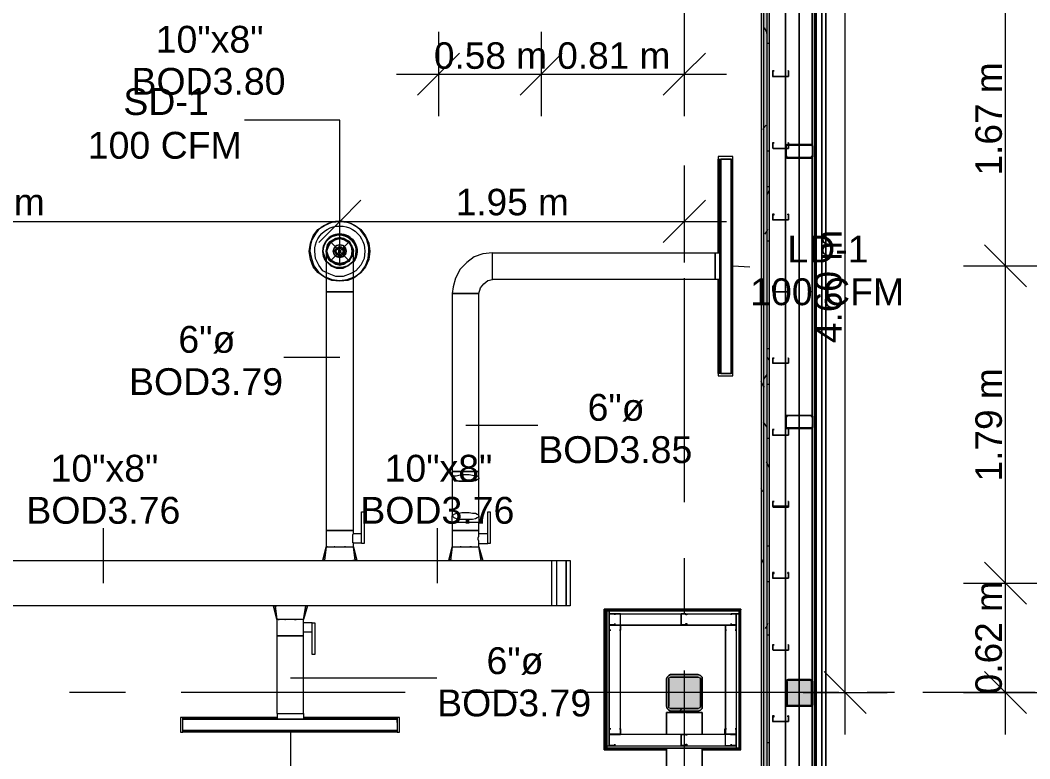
# Model space of a CAD drawing. Header units: metres. Extents: x -2 to 237, y -8 to 52.
# Drawn here: x 52.21 to 57.93, y 9.64 to 13.82 of the extents above; entities that cross this region are included whole.
import ezdxf

# ---------------------------------------------------------------- set-up
doc = ezdxf.new("R2010")
doc.units = ezdxf.units.M
doc.layers.add('HVAC - Ductos', color=5, linetype='Continuous', lineweight=0)
doc.layers.add('PDF2_Text', color=7, linetype='Continuous', lineweight=0)
doc.layers.add('PDF2_Geometry', color=7, linetype='Continuous', lineweight=0, true_color=0xaaaaaa)
doc.layers.add('PDF2_Solid Fills', color=7, linetype='Continuous', lineweight=0, true_color=0xffffff)
doc.styles.add('PDF Helvetica', font='')
doc.styles.get('PDF Helvetica').set_extended_font_data('Helvetica')

msp = doc.modelspace()

# ---------------------------------------------------------------- hatches: boundary and pattern name
at = {"layer": 'PDF2_Solid Fills', "lineweight": 0, "transparency": 33554559}
h = msp.add_hatch(color=256, dxfattribs=at)
h.paths.add_polyline_path([(56.4217, 35.0866), (56.4217, 47.2953), (56.408, 47.2953), (56.408, 35.0866)])
h.paths.add_polyline_path([(56.4217, 21.8644), (56.408, 21.8644), (56.408, 9.5549), (56.4217, 9.5549)])
h.paths.add_polyline_path([(56.4217, 23.3686), (56.408, 23.3686), (56.408, 21.8782), (56.4217, 21.8782)])
h.paths.add_polyline_path([(56.4217, 33.5547), (56.408, 33.5547), (56.408, 23.387), (56.4217, 23.387)])
h.paths.add_polyline_path([(56.4217, 35.0728), (56.408, 35.0728), (56.408, 33.5685), (56.4217, 33.5685)])
h = msp.add_hatch(color=256, dxfattribs=at)
h.paths.add_polyline_path([(56.4217, 35.0866), (56.4401, 35.0866), (56.4401, 47.309), (56.4217, 47.309)])
h.paths.add_polyline_path([(56.4217, 23.387), (56.4401, 23.387), (56.4401, 33.5547), (56.4217, 33.5547)])
h.paths.add_polyline_path([(56.4217, 21.8782), (56.4401, 21.8782), (56.4401, 23.3686), (56.4217, 23.3686)])
h.paths.add_polyline_path([(56.4401, 21.8644), (56.4217, 21.8644), (56.4217, 9.541), (56.4401, 9.541)])
h.paths.add_polyline_path([(56.4217, 33.5685), (56.4401, 33.5685), (56.4401, 35.0728), (56.4217, 35.0728)])
h = msp.add_hatch(color=256, dxfattribs=at)
h.paths.add_polyline_path([(56.4538, 9.5227), (56.4538, 21.8644), (56.4401, 21.8644), (56.4401, 9.5227)])
h.paths.add_polyline_path([(56.4538, 33.5547), (56.4401, 33.5547), (56.4401, 23.387), (56.4538, 23.387)])
h.paths.add_polyline_path([(56.4538, 23.3686), (56.4401, 23.3686), (56.4401, 21.8782), (56.4538, 21.8782)])
h.paths.add_polyline_path([(56.4538, 35.0866), (56.4538, 47.3273), (56.4401, 47.3273), (56.4401, 35.0866)])
h.paths.add_polyline_path([(56.4538, 35.0728), (56.4401, 35.0728), (56.4401, 33.5685), (56.4538, 33.5685)])
h = msp.add_hatch(color=256, dxfattribs=at)
h.paths.add_polyline_path([(56.5547, 13.045), (56.6923, 13.0404), (56.6923, 13.045)])
h.paths.add_polyline_path([(56.5501, 13.0496), (56.5547, 13.045), (56.5547, 13.0496)])
h.paths.add_polyline_path([(56.5501, 13.1092), (56.5456, 13.1092), (56.5456, 13.0496)])
h.paths.add_polyline_path([(56.6969, 13.1138), (56.6969, 13.1183), (56.5501, 13.1183)])
h.paths.add_polyline_path([(56.7015, 13.1092), (56.6969, 13.1092), (56.6969, 13.0496)])
h.paths.add_polyline_path([(56.6969, 13.0496), (56.6923, 13.0496), (56.6969, 13.045)])
h = msp.add_hatch(color=256, dxfattribs=at)
h.paths.add_polyline_path([(56.5501, 11.5774), (56.5547, 11.582), (56.5456, 11.582), (56.5456, 11.5178)])
h.paths.add_polyline_path([(56.6923, 11.582), (56.6969, 11.5774), (56.6923, 11.5178), (56.5547, 11.5132), (56.5547, 11.5178), (56.5501, 11.5178), (56.5501, 11.5086), (56.5508, 11.5086), (56.6969, 11.5132), (56.7015, 11.582)])
for points in [[(55.8714, 9.9355), (55.8759, 9.9355), (55.8759, 9.9217), (55.8805, 9.9217), (55.8851, 9.9172), (55.8943, 9.9126), (56.0502, 9.908), (56.0502, 9.9126), (56.064, 9.9172), (56.0686, 9.9217), (56.0731, 10.1052), (56.064, 10.1143), (55.8851, 10.1143), (55.8805, 10.1097), (55.8759, 10.1052), (55.8714, 10.096)], [(56.5501, 10.0869), (56.5456, 10.0777), (56.5456, 9.9446), (56.5501, 9.9446), (56.5501, 9.9355), (56.5514, 9.9355), (56.6969, 9.94), (56.7015, 10.0823), (56.6969, 10.0869)]]:
    msp.add_hatch(color=256, dxfattribs=at).paths.add_polyline_path(points)

# ---------------------------------------------------------------- linework, layer by layer
at = {"layer": 'HVAC - Ductos', "lineweight": 0}
for points in [[(56.8849, 9.775), (56.8849, 14.6134), (56.8849, 23.8227), (56.8849, 33.0274), (56.8849, 42.232), (56.8849, 47.0751)], [(54.5781, 13.7558), (54.5781, 13.5173), (54.5781, 13.2789)], [(55.1605, 13.7558), (55.1605, 13.5173), (55.1605, 13.2789)], [(55.9722, 13.7558), (55.9722, 13.5173), (55.9722, 13.2789)], [(54.6972, 13.6366), (54.5781, 13.5173), (54.4588, 13.3981)], [(55.2797, 13.6366), (55.1605, 13.5173), (55.0412, 13.3981)], [(56.0915, 13.6366), (55.9722, 13.5173), (55.8531, 13.3981)], [(54.3396, 13.5173), (55.1605, 13.5173), (56.2108, 13.5173)], [(54.0185, 12.6827), (54.0185, 13.2559), (53.4774, 13.2559)], [(56.1649, 12.5038), (56.1649, 13.0358), (56.1695, 13.0358), (56.1878, 13.0358), (56.197, 13.0358)], [(56.1695, 13.0358), (56.1695, 12.5038)], [(56.1832, 13.0358), (56.1878, 13.0358), (56.1924, 13.0358)], [(56.2199, 13.0358), (56.2245, 13.0358), (56.2291, 13.0358), (56.2474, 13.0358), (56.2428, 13.0358), (56.2428, 11.8204), (56.2474, 11.8204), (56.2291, 11.8204), (56.2245, 11.8204), (56.2199, 11.8204)], [(56.2245, 13.0358), (56.2291, 13.0358), (56.2337, 13.0358)], [(56.2474, 11.8204), (56.2474, 13.0358)], [(54.0185, 12.4488), (54.0185, 12.6827), (54.0185, 12.9211)], [(55.9722, 12.9211), (55.9722, 12.6827), (55.9722, 12.4488)], [(54.1378, 12.8019), (54.0185, 12.6827), (53.8993, 12.5634)], [(56.0915, 12.8019), (55.9722, 12.6827), (55.8531, 12.5634)], [(48.3728, 12.6827), (50.0284, 12.6827), (54.0185, 12.6827), (56.2108, 12.6827)], [(53.9405, 12.3616), (53.9314, 12.3662), (53.8947, 12.3937), (53.8672, 12.4258), (53.8534, 12.4671), (53.8442, 12.513), (53.8534, 12.5588), (53.8672, 12.6001), (53.8947, 12.6368), (53.9314, 12.6597), (53.9726, 12.6781), (54.0185, 12.6827), (54.0644, 12.6781), (54.1056, 12.6597), (54.1378, 12.6368), (54.1653, 12.6001), (54.1836, 12.5588), (54.1882, 12.513), (54.1836, 12.4671), (54.1653, 12.4258), (54.1378, 12.3937), (54.1056, 12.3662), (54.0965, 12.3616)], [(53.9405, 12.5084), (53.9451, 12.4946), (53.9451, 12.513), (53.9451, 12.5313), (53.9543, 12.5497), (53.9681, 12.5634), (53.9818, 12.5771), (54.0002, 12.5863), (54.0185, 12.5863), (54.0369, 12.5863), (54.0414, 12.5863), (54.0369, 12.5863), (54.0552, 12.5771), (54.069, 12.5634), (54.0827, 12.5497), (54.0873, 12.5313), (54.0919, 12.513), (54.0873, 12.4946), (54.0827, 12.4763), (54.0919, 12.4946), (54.0919, 12.5084)], [(53.9405, 12.513), (53.9405, 12.5084), (53.9405, 12.49), (53.9405, 12.458), (53.9405, 12.4166), (53.9405, 12.3708), (53.9405, 12.3203), (53.9405, 12.2837), (53.9451, 12.2837), (53.9497, 12.2837), (53.9635, 12.2837), (53.9818, 12.2837), (54.0002, 12.2837), (54.0185, 12.2837), (54.0369, 12.2837), (54.0552, 12.2837), (54.0736, 12.2837), (54.0827, 12.2837), (54.0919, 12.2837), (54.0965, 12.2837), (54.0965, 12.3387), (54.0965, 12.3891), (54.0965, 12.435), (54.0965, 12.4717), (54.0965, 12.4946), (54.0965, 12.513), (54.0919, 12.5084), (54.0965, 12.513), (54.0919, 12.5313), (54.0827, 12.5497), (54.0736, 12.568), (54.0552, 12.5771), (54.0414, 12.5863), (54.0552, 12.5771), (54.0736, 12.568), (54.0827, 12.5497), (54.0919, 12.5313), (54.0965, 12.513)], [(53.9451, 12.5405), (53.9497, 12.5405), (53.9497, 12.5451)], [(53.9497, 12.49), (53.9451, 12.513), (53.9497, 12.5405)], [(53.9497, 12.5451), (53.9681, 12.5634), (53.9864, 12.5817)], [(53.9864, 12.5817), (53.991, 12.5817), (53.991, 12.5863)], [(53.991, 12.5817), (54.0185, 12.5863), (54.0414, 12.5817)], [(54.046, 12.5863), (54.046, 12.5817), (54.0506, 12.5817)], [(54.0506, 12.5817), (54.069, 12.5634), (54.0827, 12.5451)], [(54.0873, 12.5451), (54.0873, 12.5405)], [(54.0873, 12.5405), (54.0919, 12.513), (54.0873, 12.49)], [(53.9864, 12.4488), (53.9681, 12.4625), (53.9497, 12.4809), (53.9497, 12.4854), (53.9451, 12.4854)], [(54.0873, 12.4854), (54.0873, 12.4809)], [(54.0414, 12.4442), (54.0185, 12.4396), (53.991, 12.4442), (53.9864, 12.4442)], [(54.0506, 12.4442), (54.046, 12.4442)], [(54.0827, 12.4809), (54.069, 12.4625), (54.0506, 12.4488)], [(56.2474, 12.4304), (56.3438, 12.4258)], [(54.0919, 12.3937), (54.0781, 12.3846), (54.0369, 12.3708), (53.9956, 12.3708), (53.9589, 12.3846), (53.9405, 12.3937)], [(53.9405, 12.3662), (53.9726, 12.3525), (54.0185, 12.3479), (54.0598, 12.3525), (54.0965, 12.3662)], [(54.0965, 12.3616), (54.0644, 12.3479), (54.0185, 12.3433), (53.9726, 12.3479), (53.9405, 12.3616)], [(56.197, 11.8204), (56.1878, 11.8204), (56.1695, 11.8204), (56.1649, 11.8204), (56.1649, 12.3525)], [(56.1695, 12.3525), (56.1695, 11.8204)], [(54.0185, 11.9121), (53.702, 11.9121)], [(56.1924, 11.8204), (56.1878, 11.8204), (56.1832, 11.8204)], [(56.2337, 11.8204), (56.2291, 11.8204), (56.2245, 11.8204)], [(54.734, 11.527), (55.1421, 11.527)], [(54.8073, 11.2288), (54.8073, 11.2334), (54.7981, 11.238), (54.789, 11.238), (54.7707, 11.2426), (54.7524, 11.2472), (54.734, 11.2472), (54.711, 11.2472), (54.6927, 11.2426), (54.679, 11.238), (54.6652, 11.238), (54.6606, 11.2334), (54.656, 11.2288)], [(54.8073, 11.0133), (54.8073, 11.0179), (54.7981, 11.0224), (54.789, 11.027), (54.7707, 11.027), (54.7524, 11.0316), (54.734, 11.0316), (54.711, 11.0316), (54.6927, 11.027), (54.679, 11.027), (54.6652, 11.0224), (54.6606, 11.0179), (54.656, 11.0133)], [(54.656, 10.9766), (54.656, 11.0133), (54.6606, 11.0087), (54.6652, 11.0041), (54.679, 10.9995), (54.6927, 10.9949), (54.711, 10.9949), (54.734, 10.9949), (54.7524, 10.9949), (54.7707, 10.9949), (54.789, 10.9995), (54.7981, 11.0041), (54.8073, 11.0087), (54.8073, 11.0133)], [(54.8073, 11.0133), (54.8073, 10.9766)], [(52.6793, 10.6326), (52.6793, 10.9445)], [(54.5735, 10.6326), (54.5735, 10.9445)], [(54.8073, 10.9766), (54.7981, 10.9766), (54.789, 10.9766), (54.7707, 10.9766), (54.7524, 10.9766), (54.734, 10.9766), (54.711, 10.9766), (54.6927, 10.9766), (54.679, 10.9766), (54.6652, 10.9766), (54.6606, 10.9766), (54.656, 10.9766)], [(54.1424, 10.9124), (54.0965, 10.9124), (54.0965, 10.9307), (54.0919, 10.9307), (54.0827, 10.9307), (54.0736, 10.9307), (54.0552, 10.9307), (54.0369, 10.9307), (54.0185, 10.9307), (54.0002, 10.9307), (53.9818, 10.9307), (53.9635, 10.9307), (53.9497, 10.9307), (53.9451, 10.9307), (53.9405, 10.9307), (53.9405, 10.839), (53.9451, 10.839)], [(53.9497, 10.839), (53.9451, 10.839), (53.9497, 10.839), (53.9635, 10.839), (53.9818, 10.839), (54.0002, 10.839), (54.0185, 10.839), (54.0369, 10.839), (54.0552, 10.839), (54.0736, 10.839), (54.0827, 10.839), (54.0873, 10.839), (54.0919, 10.839), (54.0965, 10.839), (54.0965, 10.8619), (54.1424, 10.8619), (54.1424, 10.8665), (54.1424, 10.8711), (54.1424, 10.8802), (54.1424, 10.8848), (54.1424, 10.8894), (54.1424, 10.8986), (54.1424, 10.9032), (54.1424, 10.9078)], [(54.0965, 10.8619), (54.0919, 10.8619), (54.0919, 10.8665), (54.0919, 10.8711), (54.0919, 10.8802), (54.0919, 10.8894), (54.0919, 10.8986), (54.0919, 10.9032), (54.0919, 10.9078), (54.0965, 10.9124)], [(54.8073, 10.8573), (54.8073, 10.8619), (54.8073, 10.8665), (54.8073, 10.8711), (54.8027, 10.8802), (54.8027, 10.8894), (54.8073, 10.8986), (54.8073, 10.9078), (54.8073, 10.9124)], [(53.9222, 10.761), (53.9405, 10.839), (53.9222, 10.761)], [(53.9405, 10.839), (53.9314, 10.761)], [(54.101, 10.761), (54.0919, 10.761), (54.101, 10.761), (54.1056, 10.761), (54.1102, 10.761), (54.1148, 10.761), (54.0965, 10.839), (54.1148, 10.761), (54.1102, 10.761)], [(54.1056, 10.761), (54.0965, 10.839)], [(54.656, 10.839), (54.6468, 10.761), (54.656, 10.761), (54.6514, 10.761)], [(54.8303, 10.761), (54.8073, 10.839), (54.8303, 10.761)], [(54.8211, 10.761), (54.8073, 10.839)], [(53.9268, 10.761), (53.9222, 10.761), (53.9268, 10.761), (53.9314, 10.761), (53.9451, 10.761), (53.9635, 10.761), (53.9681, 10.761), (53.9726, 10.761), (53.9864, 10.761), (53.9956, 10.761), (54.0002, 10.761)], [(54.0048, 10.761), (54.0277, 10.761), (54.0323, 10.761), (54.0369, 10.761), (54.0506, 10.761), (54.0598, 10.761), (54.0644, 10.761), (54.0736, 10.761), (54.0873, 10.761)], [(54.6606, 10.761), (54.679, 10.761), (54.6835, 10.761), (54.6881, 10.761), (54.6972, 10.761), (54.711, 10.761), (54.7156, 10.761), (54.7202, 10.761), (54.7432, 10.761), (54.7478, 10.761), (54.7524, 10.761), (54.7661, 10.761), (54.7752, 10.761), (54.7798, 10.761), (54.789, 10.761), (54.8027, 10.761)], [(54.8073, 10.761), (54.8165, 10.761), (54.8211, 10.761), (54.8257, 10.761), (54.8303, 10.761), (54.8257, 10.761)], [(53.6425, 10.5042), (53.6608, 10.4262), (53.6425, 10.5042)], [(53.7204, 10.5042), (53.7158, 10.5042), (53.702, 10.5042), (53.6929, 10.5042), (53.6883, 10.5042), (53.6837, 10.5042), (53.6654, 10.5042), (53.6516, 10.5042), (53.6608, 10.4262)], [(53.6562, 10.5042), (53.6608, 10.5042)], [(53.8305, 10.5042), (53.835, 10.5042), (53.8122, 10.4262), (53.8076, 10.4262), (53.803, 10.4262), (53.7938, 10.4262), (53.7754, 10.4262), (53.7571, 10.4262), (53.7388, 10.4262), (53.7158, 10.4262), (53.6974, 10.4262), (53.6837, 10.4262), (53.6699, 10.4262), (53.6654, 10.4262), (53.6608, 10.4262), (53.6608, 10.3345), (53.6608, 9.8942), (53.6654, 9.8942), (53.6699, 9.8942), (53.6837, 9.8942), (53.6974, 9.8942), (53.7158, 9.8942), (53.7388, 9.8942), (53.7571, 9.8942), (53.7754, 9.8942), (53.7938, 9.8942), (53.803, 9.8942), (53.8122, 9.8942), (53.8122, 9.8621), (53.803, 9.8621), (53.7892, 9.8621), (53.7754, 9.8621), (53.7571, 9.8621), (53.7388, 9.8621), (53.7204, 9.8621), (53.702, 9.8621), (53.6837, 9.8621), (53.6745, 9.8621), (53.6654, 9.8621), (53.6654, 9.8942), (53.6745, 9.8942), (53.6837, 9.8942), (53.702, 9.8942), (53.7204, 9.8942), (53.7388, 9.8942), (53.7571, 9.8942), (53.7754, 9.8942), (53.7892, 9.8942), (53.803, 9.8942), (53.8122, 9.8942), (53.8122, 10.3345), (53.803, 10.3345), (53.7938, 10.3345), (53.7754, 10.3345), (53.7571, 10.3345), (53.7388, 10.3345), (53.7158, 10.3345), (53.6974, 10.3345), (53.6837, 10.3345), (53.6699, 10.3345), (53.6654, 10.3345), (53.6608, 10.3345), (53.6654, 10.3345), (53.6699, 10.3345), (53.6837, 10.3345), (53.6974, 10.3345), (53.7158, 10.3345), (53.7388, 10.3345), (53.7571, 10.3345), (53.7754, 10.3345), (53.7938, 10.3345), (53.803, 10.3345), (53.8122, 10.3345), (53.8122, 10.3574), (53.8626, 10.3574), (53.8626, 10.362), (53.8626, 10.3666), (53.8626, 10.3757), (53.8626, 10.3803), (53.8626, 10.3895), (53.8626, 10.3941), (53.8626, 10.3987), (53.8626, 10.4033), (53.8626, 10.4079), (53.8122, 10.4079), (53.8122, 10.4262), (53.8259, 10.5042)], [(53.8076, 10.5042), (53.7938, 10.5042), (53.7846, 10.5042), (53.78, 10.5042), (53.7708, 10.5042), (53.7571, 10.5042), (53.7525, 10.5042), (53.7479, 10.5042), (53.725, 10.5042)], [(53.8122, 10.4262), (53.835, 10.5042), (53.8305, 10.5042), (53.8259, 10.5042), (53.8213, 10.5042), (53.8122, 10.5042)], [(53.8122, 10.3574), (53.8122, 10.362), (53.8122, 10.3666), (53.8122, 10.3757), (53.8122, 10.3849), (53.8122, 10.3941), (53.8122, 10.3987), (53.8122, 10.4033), (53.8122, 10.4079)], [(53.7388, 10.096), (54.5689, 10.096)], [(56.7657, 10.1327), (56.8849, 10.0134), (57.0041, 9.8942)], [(56.6464, 10.0134), (56.8849, 10.0134), (57.1234, 10.0134)], [(53.1288, 9.8438), (53.1288, 9.8483), (53.1288, 9.8529), (53.1288, 9.8713), (53.1288, 9.8667), (53.6654, 9.8667)], [(53.6654, 9.8713), (53.1288, 9.8713)], [(53.1288, 9.8483), (53.1288, 9.8529), (53.1288, 9.8575)], [(54.3441, 9.8438), (54.3441, 9.8483), (54.3441, 9.8529), (54.3441, 9.8713), (54.3441, 9.8667), (53.8122, 9.8667)], [(54.3441, 9.8713), (53.8122, 9.8713)], [(54.3441, 9.8575), (54.3441, 9.8529), (54.3441, 9.8483)], [(54.3441, 9.8208), (54.3441, 9.8117), (54.3441, 9.7933), (54.3441, 9.7887), (53.1288, 9.7887), (53.1288, 9.7933), (53.1288, 9.8117), (53.1288, 9.8208)], [(53.1288, 9.8071), (53.1288, 9.8117), (53.1288, 9.8162)], [(53.1288, 9.7933), (54.3441, 9.7933)], [(54.3441, 9.8162), (54.3441, 9.8117), (54.3441, 9.8071)], [(53.7388, 9.7887), (53.7388, 9.5089)]]:
    msp.add_lwpolyline(points, dxfattribs=at)
at = {"layer": 'HVAC - Ductos', "color": 252, "lineweight": 0, "true_color": 0x939598}
for points in [[(57.793, 9.775), (57.793, 10.6326), (57.793, 12.4304), (57.793, 14.0952), (57.793, 16.0995), (57.793, 18.2412), (57.793, 20.6169), (57.793, 22.5981), (57.793, 25.1986), (57.793, 27.3954), (57.793, 29.5922), (57.793, 31.5964), (57.793, 33.0274), (57.793, 34.3482), (57.793, 38.5447), (57.793, 39.4848), (57.793, 40.7461), (57.793, 42.232), (57.793, 44.4334), (57.793, 47.0751)], [(57.6737, 12.5497), (57.793, 12.4304), (57.9122, 12.3112)], [(57.5545, 12.4304), (57.793, 12.4304), (58.0315, 12.4304)], [(57.6737, 10.7519), (57.793, 10.6326), (57.9122, 10.5134)], [(57.5545, 10.6326), (57.793, 10.6326), (58.0315, 10.6326)], [(57.6737, 10.1327), (57.793, 10.0134), (57.9122, 9.8942)], [(57.5545, 10.0134), (57.793, 10.0134), (58.0315, 10.0134)]]:
    msp.add_lwpolyline(points, dxfattribs=at)
at = {"layer": 'HVAC - Ductos', "lineweight": 0}
for points in [[(56.2474, 13.0496), (56.1649, 13.0496), (56.1649, 13.0358), (56.2474, 13.0358)], [(56.2383, 13.0358), (56.1786, 13.0358), (56.1786, 11.8204), (56.174, 11.8204), (56.174, 13.0358), (56.1786, 13.0358), (56.1786, 11.8204), (56.2383, 11.8204)], [(54.0369, 12.5863), (54.0185, 12.5909), (54.0002, 12.5863), (53.9818, 12.5771), (53.9635, 12.568), (53.9497, 12.5497), (53.9451, 12.5313), (53.9405, 12.513), (53.9405, 12.5084), (53.9405, 12.513), (53.9451, 12.5313), (53.9497, 12.5497), (53.9635, 12.568), (53.9818, 12.5771), (54.0002, 12.5863), (54.0185, 12.5909)], [(54.0827, 12.4854), (54.069, 12.4625), (54.046, 12.4488), (54.0185, 12.4442), (53.991, 12.4488), (53.9681, 12.4625), (53.9543, 12.4854), (53.9451, 12.513), (53.9543, 12.5405), (53.9681, 12.5634), (53.991, 12.5771), (54.0185, 12.5863), (54.046, 12.5771), (54.069, 12.5634), (54.0827, 12.5405), (54.0873, 12.513)], [(54.0002, 12.5451), (53.9864, 12.5313), (53.9818, 12.513), (53.9864, 12.5313), (54.0002, 12.5451), (54.0185, 12.5497), (54.0369, 12.5451), (54.0506, 12.5313), (54.0552, 12.513), (54.0506, 12.4946), (54.0369, 12.4809), (54.0185, 12.4763), (54.0002, 12.4809), (53.9864, 12.4946), (53.9818, 12.513), (53.9864, 12.4946), (54.0002, 12.4854), (54.0185, 12.4809), (54.0369, 12.4854), (54.046, 12.4946), (54.0506, 12.513), (54.046, 12.5313), (54.0369, 12.5451), (54.0185, 12.5497)], [(53.9222, 12.513), (53.9268, 12.4809), (53.9405, 12.4534), (53.9268, 12.4809)], [(54.069, 12.4625), (54.0552, 12.4488), (54.0369, 12.4442), (54.0185, 12.4396), (54.0002, 12.4442), (53.9818, 12.4488), (53.9681, 12.4625), (53.9543, 12.4763), (53.9451, 12.4946), (53.9497, 12.4763), (53.9635, 12.458), (53.9818, 12.4488), (54.0002, 12.4396), (54.0185, 12.435), (54.0369, 12.4396), (54.0552, 12.4488), (54.0736, 12.458), (54.0827, 12.4763)], [(54.0093, 12.5359), (54.0002, 12.5268), (53.991, 12.513), (53.9956, 12.5268), (54.0093, 12.5359), (54.0277, 12.5359), (54.0369, 12.5268), (54.046, 12.513), (54.0369, 12.4992), (54.0277, 12.49), (54.0093, 12.49), (53.9956, 12.4992), (53.991, 12.513), (54.0002, 12.4992), (54.0093, 12.49), (54.0277, 12.49), (54.0369, 12.4992), (54.0414, 12.513), (54.0369, 12.5268), (54.0277, 12.5359)], [(54.0323, 12.4992), (54.0185, 12.4946), (54.0048, 12.4992), (53.9956, 12.513), (54.0048, 12.5268), (54.0185, 12.5313), (54.0323, 12.5268), (54.0369, 12.513)], [(54.0139, 12.5176), (54.0139, 12.513), (54.0139, 12.5176), (54.0231, 12.5176), (54.0231, 12.513), (54.0185, 12.5176)], [(54.0185, 12.5084), (54.0231, 12.513), (54.0231, 12.5084), (54.0139, 12.5084), (54.0139, 12.513), (54.0139, 12.5084)], [(54.8853, 12.5038), (56.1465, 12.5038), (56.1465, 12.4946), (56.1465, 12.4809), (56.1465, 12.4671), (56.1465, 12.4488), (56.1465, 12.4304), (56.1465, 12.4075), (56.1465, 12.3891), (56.1465, 12.3754), (56.1465, 12.3616), (56.1465, 12.3525), (56.1465, 12.3571), (56.1465, 12.3616), (56.1465, 12.3754), (56.1465, 12.3891), (56.1465, 12.4075), (56.1465, 12.4304), (56.1465, 12.4488), (56.1465, 12.4671), (56.1465, 12.4809), (56.1465, 12.4946), (56.1465, 12.4992), (56.1465, 12.5038), (56.174, 12.5038), (56.174, 12.4992), (56.174, 12.4946), (56.174, 12.4809), (56.174, 12.4671), (56.174, 12.4488), (56.174, 12.4304), (56.174, 12.4075), (56.174, 12.3891), (56.174, 12.3754), (56.174, 12.3616), (56.174, 12.3571), (56.174, 12.3525), (56.1465, 12.3525), (54.8853, 12.3525), (54.8853, 12.3616), (54.8853, 12.3754), (54.8853, 12.3891), (54.8853, 12.4075), (54.8853, 12.4304), (54.8853, 12.4488), (54.8853, 12.4671), (54.8853, 12.4809), (54.8853, 12.4946), (54.8853, 12.5038), (54.8303, 12.4992), (54.7798, 12.4809), (54.7386, 12.4488), (54.7018, 12.412), (54.6744, 12.3616), (54.6606, 12.3112), (54.656, 12.2745), (54.6606, 12.2745), (54.6652, 12.2745), (54.679, 12.2745), (54.6927, 12.2745), (54.711, 12.2745), (54.734, 12.2745), (54.7524, 12.2745), (54.7707, 12.2745), (54.789, 12.2745), (54.7981, 12.2745), (54.8073, 12.2745), (54.8165, 12.3066), (54.8349, 12.3295), (54.8578, 12.3479), (54.8853, 12.3525), (54.8853, 12.3616), (54.8853, 12.3754), (54.8853, 12.3891), (54.8853, 12.4075), (54.8853, 12.4304), (54.8853, 12.4488), (54.8853, 12.4671), (54.8853, 12.4809), (54.8853, 12.4946)], [(53.9451, 12.4534), (53.9726, 12.4304), (54.0002, 12.4212), (54.0323, 12.4212), (54.0644, 12.4304), (54.0919, 12.4534), (54.0644, 12.4304), (54.0369, 12.4166), (54.0002, 12.4166), (53.9681, 12.4304), (53.9451, 12.4534), (53.9405, 12.4534), (53.9451, 12.4534), (53.9405, 12.458)], [(54.0965, 12.458), (54.0919, 12.4534), (54.0644, 12.4304), (54.0323, 12.4212), (54.0002, 12.4212), (53.9726, 12.4304), (53.9451, 12.4534), (53.9681, 12.4304), (54.0002, 12.4166), (54.0369, 12.4166), (54.0644, 12.4304), (54.0919, 12.4534), (54.0965, 12.4534), (54.0919, 12.4534)], [(53.9405, 10.9307), (53.9451, 10.9307), (53.9497, 10.9307), (53.9635, 10.9307), (53.9818, 10.9307), (54.0002, 10.9307), (54.0185, 10.9307), (54.0369, 10.9307), (54.0552, 10.9307), (54.0736, 10.9307), (54.0827, 10.9307), (54.0919, 10.9307), (54.0965, 10.9307), (54.0965, 12.2837), (54.0919, 12.2837), (54.0827, 12.2837), (54.0736, 12.2837), (54.0552, 12.2837), (54.0369, 12.2837), (54.0185, 12.2837), (54.0002, 12.2837), (53.9818, 12.2837), (53.9635, 12.2837), (53.9497, 12.2837), (53.9451, 12.2837), (53.9405, 12.2837)], [(54.8073, 12.2745), (54.7981, 12.2745), (54.789, 12.2745), (54.7707, 12.2745), (54.7524, 12.2745), (54.734, 12.2745), (54.711, 12.2745), (54.6927, 12.2745), (54.679, 12.2745), (54.6652, 12.2745), (54.6606, 12.2745), (54.656, 12.2745), (54.656, 11.2655), (54.6606, 11.2655), (54.6652, 11.2655), (54.679, 11.2655), (54.6927, 11.2655), (54.711, 11.2655), (54.734, 11.2655), (54.7524, 11.2655), (54.7707, 11.2655), (54.789, 11.2655), (54.7981, 11.2655), (54.8073, 11.2655)], [(56.2474, 11.8067), (56.2474, 11.8204), (56.1649, 11.8204), (56.1649, 11.8067)], [(54.8073, 11.2655), (54.7981, 11.2655), (54.789, 11.2655), (54.7707, 11.2655), (54.7524, 11.2655), (54.734, 11.2655), (54.711, 11.2655), (54.6927, 11.2655), (54.679, 11.2655), (54.6652, 11.2655), (54.6606, 11.2655), (54.656, 11.2655), (54.656, 11.2288), (54.6606, 11.2242), (54.6652, 11.2196), (54.679, 11.215), (54.6927, 11.2104), (54.711, 11.2104), (54.734, 11.2104), (54.7524, 11.2104), (54.7707, 11.2104), (54.789, 11.215), (54.7981, 11.2196), (54.8073, 11.2242), (54.8073, 11.2288)], [(54.656, 11.0133), (54.6606, 11.0087), (54.6652, 11.0041), (54.679, 10.9995), (54.6927, 10.9949), (54.711, 10.9949), (54.734, 10.9949), (54.7524, 10.9949), (54.7707, 10.9949), (54.789, 10.9995), (54.7981, 11.0041), (54.8073, 11.0087), (54.8073, 11.0133), (54.8073, 11.2288), (54.8073, 11.2242), (54.7981, 11.2196), (54.789, 11.215), (54.7707, 11.2104), (54.7524, 11.2104), (54.734, 11.2104), (54.711, 11.2104), (54.6927, 11.2104), (54.679, 11.215), (54.6652, 11.2196), (54.6606, 11.2242), (54.656, 11.2288)], [(54.1561, 10.8573), (54.1424, 10.8573), (54.1424, 11.0362), (54.1561, 11.0362)], [(54.8578, 11.0362), (54.8715, 11.0362), (54.8715, 10.8573), (54.8578, 10.8573)], [(54.8073, 10.9766), (54.7981, 10.9766), (54.789, 10.9766), (54.7707, 10.9766), (54.7524, 10.9766), (54.734, 10.9766), (54.711, 10.9766), (54.6927, 10.9766), (54.679, 10.9766), (54.6652, 10.9766), (54.6606, 10.9766), (54.656, 10.9766), (54.656, 10.9307), (54.6606, 10.9307), (54.6652, 10.9307), (54.679, 10.9307), (54.6927, 10.9307), (54.711, 10.9307), (54.734, 10.9307), (54.7524, 10.9307), (54.7707, 10.9307), (54.789, 10.9307), (54.7981, 10.9307), (54.8073, 10.9307)], [(54.8073, 10.9124), (54.8073, 10.9307), (54.7981, 10.9307), (54.789, 10.9307), (54.7707, 10.9307), (54.7524, 10.9307), (54.734, 10.9307), (54.711, 10.9307), (54.6927, 10.9307), (54.679, 10.9307), (54.6652, 10.9307), (54.6606, 10.9307), (54.656, 10.9307), (54.656, 10.839), (54.6606, 10.839), (54.6652, 10.839), (54.679, 10.839), (54.6927, 10.839), (54.711, 10.839), (54.734, 10.839), (54.7524, 10.839), (54.7707, 10.839), (54.789, 10.839), (54.7981, 10.839), (54.8027, 10.839), (54.8073, 10.839), (54.8073, 10.8573), (54.8578, 10.8573), (54.8578, 10.8619), (54.8578, 10.8665), (54.8578, 10.8711), (54.8578, 10.8802), (54.8578, 10.8848), (54.8578, 10.894), (54.8578, 10.8986), (54.8578, 10.9032), (54.8578, 10.9078), (54.8578, 10.9124)], [(53.991, 10.839), (53.9864, 10.839)], [(54.0506, 10.839), (54.046, 10.839)], [(54.6377, 10.761), (54.656, 10.839), (54.6377, 10.761), (54.6422, 10.761)], [(54.7064, 10.839), (54.7018, 10.839)], [(54.7661, 10.839), (54.7615, 10.839), (54.7569, 10.839), (54.7615, 10.839)], [(51.2622, 10.761), (55.3027, 10.761), (55.3027, 10.5042), (51.2622, 10.5042)], [(55.2201, 10.5042), (55.2201, 10.761), (55.2476, 10.761), (55.2476, 10.5042)], [(55.3027, 10.5042), (55.3027, 10.761), (55.3256, 10.761), (55.3256, 10.5042)], [(53.6471, 10.5042), (53.6425, 10.5042)], [(53.6699, 10.4262), (53.6745, 10.4262)], [(53.7066, 10.4262), (53.7112, 10.4262)], [(53.7617, 10.4262), (53.7662, 10.4262), (53.7708, 10.4262), (53.7662, 10.4262)], [(53.8763, 10.229), (53.8626, 10.229), (53.8626, 10.4079), (53.8763, 10.4079)], [(53.115, 9.7887), (53.1288, 9.7887), (53.1288, 9.8713), (53.115, 9.8713)], [(53.1288, 9.8621), (54.3441, 9.8621)], [(54.3441, 9.7979), (53.1288, 9.7979), (53.1288, 9.8621), (54.3441, 9.8621)], [(54.3579, 9.7887), (54.3579, 9.8713), (54.3441, 9.8713), (54.3441, 9.7887)]]:
    msp.add_lwpolyline(points, close=True, dxfattribs=at)
for points in [[(54.0965, 12.3662), (54.101, 12.3662), (54.1378, 12.3937), (54.1653, 12.4304), (54.179, 12.4717), (54.1836, 12.513, 1.013823), (53.8488, 12.513), (53.858, 12.4717), (53.8717, 12.4304), (53.8993, 12.3937), (53.9359, 12.3662), (53.9405, 12.3662)], [(53.9405, 12.3937), (53.9222, 12.4029), (53.8993, 12.435), (53.8809, 12.4717), (53.8763, 12.513, -1.008179), (54.1607, 12.513), (54.1561, 12.4717), (54.1378, 12.435), (54.1102, 12.4029), (54.0919, 12.3937)]]:
    msp.add_lwpolyline(points, format="xyb", dxfattribs=at)
msp.add_lwpolyline([(54.0965, 12.4534), (54.1102, 12.4809), (54.1148, 12.513, 1.018359), (53.9222, 12.513), (53.9314, 12.4809), (53.9405, 12.458, -1.368444), (54.1102, 12.513), (54.1056, 12.4809), (54.0965, 12.458, 1.33147), (53.9222, 12.513, -1.404976)], format="xyb", close=True, dxfattribs=at)
at = {"layer": 'PDF2_Geometry', "lineweight": 0}
for points in [[(56.408, 23.3686), (56.408, 21.8782), (55.3485, 21.8782), (55.3485, 21.8644), (56.408, 21.8644), (56.408, 9.5548), (4.4593, 9.5548)], [(56.408, 21.8782), (56.4217, 21.8782), (56.4401, 21.8782), (56.4538, 21.8782), (56.4538, 21.8644), (56.4538, 9.5548), (56.4538, 9.5227), (56.4538, 9.5089), (56.1282, 9.5089), (55.7246, 9.5089)], [(56.408, 21.8644), (56.4538, 21.8644), (56.4401, 21.8644), (56.4217, 21.8644), (56.4217, 9.5548), (56.4217, 9.541), (4.4593, 9.541)], [(56.4401, 21.8644), (56.4401, 9.5548), (56.4401, 9.541), (56.4401, 9.5319)], [(55.9722, 14.586), (55.9722, 13.3156)], [(56.5456, 13.9072), (56.5456, 13.5036), (56.5456, 13.0954), (56.5456, 12.6918), (56.5456, 12.2837), (56.5456, 11.8801), (56.5456, 11.4718), (56.5456, 11.0683), (56.5639, 11.0683), (56.5639, 11.0637), (56.5456, 11.0637), (56.5456, 10.6601), (56.5456, 10.252), (56.5456, 9.8483), (56.5456, 9.5548)], [(56.5456, 11.0683), (56.5456, 11.4718), (56.5456, 11.8801), (56.5456, 12.2837), (56.5456, 12.6918), (56.5456, 13.0954), (56.5456, 13.5036), (56.5456, 13.9072)], [(56.6235, 13.0404), (56.5547, 13.0404), (56.5501, 13.045), (56.5456, 13.0496), (56.5456, 13.0954), (56.5456, 13.1092), (56.5501, 13.1138)], [(56.5501, 13.1183), (56.5547, 13.1183), (56.5639, 13.1183), (56.6235, 13.1183)], [(56.6235, 13.1138), (56.5639, 13.1138), (56.5547, 13.1138), (56.5501, 13.1138), (56.5501, 13.1092), (56.5501, 13.0954), (56.5501, 13.0496), (56.5547, 13.045), (56.6235, 13.045)], [(56.6373, 13.1138), (56.6418, 13.1183)], [(56.7749, 13.0404), (56.7749, 13.1183)], [(56.6969, 13.0496), (56.7015, 13.0542)], [(56.7749, 11.5453), (56.7749, 13.0816)], [(56.7749, 13.0816), (56.7749, 11.5453)], [(55.9722, 12.9991), (55.9722, 12.6827)], [(56.5639, 13.0404), (56.5684, 13.045)], [(56.6877, 13.0404), (56.6923, 13.045)], [(55.9722, 12.3616), (55.9722, 11.0912)], [(56.5501, 11.5132), (56.5456, 11.5178), (56.5456, 11.5774), (56.5501, 11.582), (56.5547, 11.582), (56.5547, 11.5774), (56.5501, 11.5774), (56.5501, 11.5178), (56.5456, 11.5132)], [(56.7749, 11.5086), (56.7749, 11.582)], [(56.5501, 11.5178), (56.5501, 11.5132), (56.5547, 11.5132), (56.6235, 11.5132)], [(56.6235, 11.5086), (56.5547, 11.5086), (56.5501, 11.5086)], [(56.6602, 11.5086), (56.6648, 11.5132)], [(56.6969, 11.5407), (56.7015, 11.5453)], [(56.7749, 10.0134), (56.7749, 11.5453)], [(56.7749, 11.5453), (56.7749, 10.0134)], [(4.4593, 9.4172), (56.5456, 9.4172), (56.5456, 9.4401), (56.5456, 9.5089), (56.5456, 9.5548), (56.5456, 9.8483), (56.5456, 10.252), (56.5456, 10.6601), (56.5456, 11.0637)], [(56.5593, 11.0958), (56.5639, 11.0958)], [(56.5639, 11.0958), (56.5593, 11.0958)], [(56.5639, 11.0958), (56.5639, 11.0683)], [(56.5639, 11.0683), (56.5639, 11.0958)], [(55.9722, 10.7748), (55.9722, 10.4583)], [(56.2933, 9.6878), (56.2933, 10.4858)], [(56.2933, 9.6878), (56.2933, 10.4858)], [(56.2933, 9.6878), (56.2933, 10.4858)], [(56.2933, 9.6878), (56.2933, 10.4858)], [(55.532, 10.4767), (55.532, 9.697), (55.532, 10.4767)], [(56.2842, 10.4767), (55.532, 10.4767), (56.2842, 10.4767)], [(56.2842, 9.697), (56.2842, 10.4767), (56.2842, 9.697)], [(55.9722, 10.1373), (55.9722, 9.1008)], [(55.8851, 10.0914), (55.8851, 9.9355)], [(56.0502, 10.1006), (55.8943, 10.1006)], [(56.064, 9.9355), (56.064, 10.0914)], [(56.5501, 9.94), (56.5456, 9.9446), (56.5456, 10.0731), (56.5501, 10.0823)], [(56.5547, 10.0869), (56.5593, 10.0869), (56.6235, 10.0869)], [(56.5547, 10.0823), (56.5547, 10.0777)], [(56.5593, 10.0823), (56.6235, 10.0823), (56.6281, 10.0869)], [(56.064, 10.0226), (56.0731, 10.0364)], [(56.5547, 10.0731), (56.5547, 9.9446), (56.5547, 9.94)], [(56.6923, 10.0318), (56.7015, 10.0364)], [(56.7749, 9.9722), (56.7749, 10.0502)], [(52.8032, 10.0134), (52.4867, 10.0134)], [(54.39, 10.0134), (53.1196, 10.0134)], [(55.0275, 10.0134), (54.711, 10.0134)], [(56.3713, 10.0134), (55.344, 10.0134)], [(56.8482, 10.0134), (56.3713, 10.0134)], [(56.5456, 10.0043), (56.5547, 10.0089)], [(57.1647, 10.0134), (57.0087, 10.0134)], [(57.9627, 10.0134), (57.3252, 10.0134)], [(55.8943, 9.9217), (56.0502, 9.9217)], [(55.9494, 9.908), (55.9585, 9.9217)], [(56.6235, 9.9355), (56.5593, 9.9355), (56.5547, 9.9355)], [(56.5593, 9.94), (56.6235, 9.94)], [(56.596, 9.9355), (56.6052, 9.94)], [(56.7519, 9.2934), (56.6969, 9.2934), (56.6281, 9.2934), (56.6969, 9.2934), (56.6969, 9.9446), (56.6969, 9.431)], [(55.9952, 9.8988), (55.9906, 9.8988), (55.986, 9.8988), (55.9814, 9.8988), (55.986, 9.8988), (55.9906, 9.8988), (55.9952, 9.8988), (56.0731, 9.8988), (55.8714, 9.8988), (55.9539, 9.8988), (55.9585, 9.8988), (55.9631, 9.8988), (55.9677, 9.8988), (55.9631, 9.8988), (55.9585, 9.8988), (55.9539, 9.8988)], [(56.0731, 9.775), (56.0731, 9.8988), (56.0731, 9.775)], [(55.532, 9.697), (56.2842, 9.697), (55.532, 9.697)], [(56.0731, 9.6878), (56.2933, 9.6878)], [(56.0731, 9.6878), (56.2933, 9.6878)], [(56.0731, 9.6878), (56.2933, 9.6878)], [(56.0731, 9.6878), (56.2933, 9.6878)], [(56.2933, 9.6878), (56.2887, 9.6878), (56.2842, 9.6924)], [(56.2842, 9.6924), (56.2887, 9.6878), (56.2933, 9.6878)], [(56.2842, 9.6924), (56.2887, 9.6878), (56.2933, 9.6878)], [(56.2933, 9.6878), (56.2887, 9.6878), (56.2842, 9.6924)]]:
    msp.add_lwpolyline(points, dxfattribs=at)
for points in [[(56.7749, 16.1498), (56.7749, 17.6817), (56.7749, 16.1498), (56.7749, 14.6134), (56.7749, 13.0816), (56.7749, 14.6134)], [(56.7107, 14.6134), (56.7107, 13.0816)], [(56.7198, 14.6134), (56.7198, 13.0816)], [(56.7519, 14.6134), (56.7519, 13.0816)], [(56.6235, 13.1183), (56.6235, 14.5309)], [(56.6969, 14.5401), (56.6969, 13.1092)], [(56.4722, 13.5357), (56.4722, 13.5036), (56.4767, 13.5036), (56.5639, 13.5036), (56.5639, 13.5357), (56.5593, 13.5357), (56.5639, 13.5357), (56.5639, 13.5036), (56.4767, 13.5036), (56.4767, 13.5357), (56.4813, 13.5357)], [(56.5639, 13.5036), (56.5639, 13.5357), (56.5593, 13.5357), (56.5639, 13.5357), (56.5639, 13.5036), (56.5456, 13.5036)], [(56.4722, 13.1275), (56.4722, 13.1), (56.4767, 13.0954), (56.5639, 13.0954), (56.5639, 13.1), (56.5639, 13.1275), (56.5593, 13.1275), (56.5639, 13.1275), (56.5639, 13.1), (56.5639, 13.0954), (56.4767, 13.0954), (56.4767, 13.1), (56.4767, 13.1275), (56.4813, 13.1275)], [(56.5456, 13.0496), (56.5501, 13.045), (56.5547, 13.0404), (56.6923, 13.0404), (56.6969, 13.045), (56.7015, 13.0496), (56.7015, 13.1092), (56.6969, 13.1138), (56.6923, 13.1183), (56.5639, 13.1183), (56.5547, 13.1183), (56.5501, 13.1138), (56.5456, 13.1092), (56.5456, 13.0954)], [(56.5501, 13.0496), (56.5501, 13.0954), (56.5501, 13.1092), (56.5547, 13.1138), (56.5639, 13.1138), (56.6923, 13.1138), (56.6969, 13.1092), (56.6969, 13.0496), (56.6923, 13.0496), (56.6923, 13.045), (56.5547, 13.045), (56.5547, 13.0496)], [(56.5639, 13.0954), (56.5639, 13.1), (56.5639, 13.1138), (56.5639, 13.1), (56.5639, 13.0954), (56.5501, 13.0954)], [(56.5639, 13.1275), (56.5593, 13.1275), (56.5639, 13.1275), (56.5639, 13.1183)], [(56.6235, 13.0816), (56.6235, 13.045), (56.6235, 13.0816), (56.6235, 13.1138)], [(56.7107, 13.0816), (56.7107, 11.5453)], [(56.7198, 13.0816), (56.7198, 11.5453)], [(56.7519, 13.0816), (56.7519, 11.5453)], [(56.6235, 13.0404), (56.6235, 11.582), (56.6235, 11.5453), (56.6235, 11.5132), (56.6235, 11.5453), (56.6235, 11.582)], [(56.6969, 13.0496), (56.6969, 11.5774)], [(56.4722, 12.724), (56.4722, 12.6918), (56.4767, 12.6918), (56.5639, 12.6918), (56.5639, 12.724), (56.5593, 12.724), (56.5593, 12.7194), (56.5639, 12.7194), (56.5639, 12.6918), (56.4767, 12.6918), (56.4767, 12.7194), (56.4813, 12.7194), (56.4813, 12.724)], [(56.5639, 12.6918), (56.5639, 12.7194), (56.5593, 12.7194), (56.5593, 12.724), (56.5639, 12.724), (56.5639, 12.6918), (56.5456, 12.6918)], [(56.4722, 12.3157), (56.4722, 12.2883), (56.4767, 12.2837), (56.5639, 12.2837), (56.5639, 12.2883), (56.5639, 12.3157), (56.5593, 12.3157), (56.5639, 12.3157), (56.5639, 12.2883), (56.5639, 12.2837), (56.4767, 12.2837), (56.4767, 12.2883), (56.4767, 12.3157), (56.4813, 12.3157)], [(56.5639, 12.2837), (56.5639, 12.2883), (56.5639, 12.3157), (56.5593, 12.3157), (56.5639, 12.3157), (56.5639, 12.2883), (56.5639, 12.2837), (56.5456, 12.2837)], [(56.4722, 11.9076), (56.4722, 11.8801), (56.4767, 11.8801), (56.5639, 11.8801), (56.5639, 11.9076), (56.5593, 11.9076), (56.5639, 11.9076), (56.5639, 11.8801), (56.4767, 11.8801), (56.4767, 11.9076), (56.4813, 11.9076)], [(56.5639, 11.8801), (56.5639, 11.9076), (56.5593, 11.9076), (56.5639, 11.9076), (56.5639, 11.8801), (56.5456, 11.8801)], [(56.5456, 11.5178), (56.5501, 11.5086), (56.5547, 11.5086), (56.6923, 11.5086), (56.6969, 11.5086), (56.7015, 11.5178), (56.7015, 11.5774), (56.6969, 11.582), (56.6923, 11.582), (56.5547, 11.582), (56.5501, 11.582), (56.5456, 11.5774)], [(56.5501, 11.5178), (56.5501, 11.5774), (56.5547, 11.5774), (56.5547, 11.582), (56.6923, 11.582), (56.6923, 11.5774), (56.6969, 11.5774), (56.6969, 11.5178), (56.6923, 11.5132), (56.5547, 11.5132)], [(56.5547, 11.582), (56.6235, 11.582)], [(56.6235, 11.5086), (56.6235, 10.0869)], [(56.6969, 11.5178), (56.6969, 10.0777)], [(56.7107, 11.5453), (56.7107, 10.0134)], [(56.7198, 11.5453), (56.7198, 10.0134)], [(56.7519, 11.5453), (56.7519, 10.0134)], [(56.4722, 11.504), (56.4722, 11.4718), (56.4767, 11.4718), (56.5639, 11.4718), (56.5639, 11.504), (56.5593, 11.504), (56.5639, 11.504), (56.5639, 11.4718), (56.4767, 11.4718), (56.4767, 11.504), (56.4813, 11.504)], [(56.5639, 11.4718), (56.5639, 11.504), (56.5593, 11.504), (56.5639, 11.504), (56.5639, 11.4718), (56.5456, 11.4718)], [(56.4722, 11.0958), (56.4722, 11.0683), (56.4767, 11.0637), (56.5639, 11.0637), (56.5639, 11.0683), (56.5639, 11.0958), (56.5593, 11.0958), (56.5639, 11.0958), (56.5639, 11.0683), (56.4767, 11.0683), (56.4767, 11.0958), (56.4813, 11.0958)], [(56.4722, 10.6922), (56.4722, 10.6601), (56.4767, 10.6601), (56.5639, 10.6601), (56.5639, 10.6922), (56.5593, 10.6922), (56.5593, 10.6876), (56.5639, 10.6876), (56.5639, 10.6601), (56.4767, 10.6601), (56.4767, 10.6876), (56.4813, 10.6876), (56.4813, 10.6922)], [(56.5639, 10.6601), (56.5639, 10.6876), (56.5593, 10.6876), (56.5593, 10.6922), (56.5639, 10.6922), (56.5639, 10.6601), (56.5456, 10.6601)], [(56.2933, 10.4858), (56.2933, 10.4813), (56.2887, 10.4813), (56.2842, 10.4767), (56.2887, 10.4813), (56.2933, 10.4813), (56.2933, 10.4858), (56.2933, 10.4813), (56.2887, 10.4813), (56.2842, 10.4767), (56.2887, 10.4767), (56.2887, 9.6924), (56.2842, 9.6924), (56.2842, 9.697), (56.0731, 9.697), (56.2842, 9.697), (56.2842, 10.4767), (56.2842, 10.3941), (56.2842, 9.697), (56.2842, 10.4767), (55.5274, 10.4767), (56.2842, 10.4767), (55.61, 10.4767), (55.532, 10.4767), (55.532, 9.775), (55.532, 9.697), (55.532, 10.4767), (55.5274, 10.4767), (55.5228, 10.4813), (55.5228, 10.4858), (55.5183, 10.4858), (56.2933, 10.4858), (55.5183, 10.4858), (55.5183, 9.6878), (55.5228, 9.6878), (55.5274, 9.6924), (55.5274, 9.697), (55.532, 9.697), (55.532, 10.4767), (55.532, 9.7107), (55.5457, 9.7107), (56.2062, 9.7107), (56.2062, 9.775), (55.61, 9.775), (55.5457, 9.775), (55.5457, 9.7107), (55.5457, 10.4767), (55.532, 10.4767), (55.5274, 10.4767), (55.5228, 10.4813), (55.5228, 10.4858), (55.5183, 10.4858)], [(56.2658, 10.4583), (56.2658, 9.697), (56.2842, 9.697), (56.0731, 9.697), (56.2842, 9.697), (56.0731, 9.697), (56.2842, 9.697), (56.2062, 9.697), (55.532, 9.697), (55.532, 9.7107), (56.2658, 9.7107), (56.2062, 9.7107), (56.2062, 9.775), (55.61, 9.775), (55.61, 10.3941), (55.61, 10.4583), (56.2658, 10.4583), (56.2658, 10.3941), (56.2062, 10.3941), (56.2062, 9.775), (56.2062, 10.3941), (55.61, 10.3941), (56.2062, 10.3941), (56.2658, 10.3941), (56.2658, 9.7107), (56.2658, 9.697), (55.532, 9.697), (55.8714, 9.697), (55.532, 9.697), (55.5274, 9.697), (55.5274, 9.6924), (55.5228, 9.6878), (55.5183, 9.6878), (55.8714, 9.6878), (55.5183, 9.6878), (55.8714, 9.6878), (55.5183, 9.6878), (55.5228, 9.6878), (55.5274, 9.6924), (55.5274, 9.697), (55.532, 9.697), (55.8714, 9.697), (55.532, 9.697), (55.532, 10.4767), (55.5274, 10.4767), (55.5228, 10.4813), (55.5228, 10.4858), (55.5183, 10.4858), (55.5183, 9.6878), (55.5183, 10.4858), (55.5228, 10.4858), (55.5228, 10.4813), (55.5274, 10.4767), (55.532, 10.4767), (55.532, 9.697), (55.5274, 9.697), (55.5274, 9.6924), (55.5228, 9.6878), (55.5183, 9.6878), (55.5183, 10.4858), (56.2933, 10.4858), (56.2933, 10.4813), (56.2887, 10.4813), (56.2842, 10.4767), (55.532, 10.4767), (56.2842, 10.4767), (56.2842, 9.697), (56.2842, 10.4767), (56.2842, 9.697), (56.2842, 9.6924), (56.2887, 9.6924), (56.2842, 9.6924), (56.2842, 9.697), (56.2842, 10.4767), (56.2887, 10.4767), (56.2887, 9.6924), (56.0731, 9.6924), (56.2887, 9.6924), (56.2842, 9.6924), (56.2842, 9.697), (56.2842, 10.4583)], [(55.8714, 9.6924), (55.5274, 9.6924), (55.5274, 10.4767), (55.5274, 9.6924)], [(55.8714, 9.697), (55.5274, 9.697), (55.5274, 10.4767), (55.5274, 9.697)], [(55.532, 10.4767), (56.2842, 10.4767), (56.2887, 10.4767), (55.5274, 10.4767), (56.2887, 10.4767), (56.2842, 10.4767)], [(56.2842, 10.4583), (56.2842, 10.4767), (55.5457, 10.4767), (55.5457, 10.4583)], [(55.5503, 10.3941), (55.5457, 10.3987), (55.5457, 10.4583), (55.5503, 10.4583), (55.5779, 10.4583), (55.5779, 10.4537), (55.5779, 10.4583), (55.5503, 10.4583), (55.5457, 10.4583), (55.5457, 10.3987), (55.5503, 10.3987), (55.5779, 10.3987), (55.5779, 10.4033), (55.5779, 10.3941)], [(55.61, 10.3941), (55.61, 10.4583), (55.5457, 10.4583), (55.5457, 9.775), (55.61, 9.775)], [(55.9539, 10.3941), (55.9539, 10.3987), (55.9539, 10.4583), (55.986, 10.4583), (55.986, 10.4537), (55.9814, 10.4537), (55.9814, 10.4583), (55.9539, 10.4583), (55.9539, 10.3987), (55.9814, 10.3987), (55.9814, 10.4033), (55.986, 10.4033), (55.986, 10.3941)], [(56.2383, 10.4537), (56.2383, 10.4583)], [(56.2658, 10.4583), (56.2658, 10.3987), (56.2658, 10.3941), (56.2383, 10.3941), (56.2383, 10.4033), (56.2383, 10.3987), (56.2658, 10.3987), (56.2658, 10.4583), (56.2383, 10.4583)], [(55.5457, 10.3941), (55.5503, 10.3941), (55.61, 10.3941), (55.61, 10.3666), (55.6054, 10.3666), (55.61, 10.3666), (55.61, 10.3941), (55.5503, 10.3941), (55.5457, 10.3941), (55.5457, 10.3666)], [(55.5549, 10.3666), (55.5457, 10.3666)], [(56.2062, 10.3941), (56.2658, 10.3941), (56.2658, 10.3666), (56.2612, 10.3666), (56.2658, 10.3666), (56.2658, 10.3941), (56.2062, 10.3941), (56.2062, 10.3666)], [(56.2108, 10.3666), (56.2062, 10.3666)], [(56.4722, 10.284), (56.4722, 10.2565), (56.4767, 10.252), (56.5639, 10.252), (56.5639, 10.2565), (56.5639, 10.284), (56.5593, 10.284), (56.5639, 10.284), (56.5639, 10.2565), (56.5639, 10.252), (56.4767, 10.252), (56.4767, 10.2565), (56.4767, 10.284), (56.4813, 10.284)], [(56.5639, 10.252), (56.5639, 10.2565), (56.5639, 10.284), (56.5593, 10.284), (56.5639, 10.284), (56.5639, 10.2565), (56.5639, 10.252), (56.5456, 10.252)], [(56.0502, 9.908), (55.8943, 9.908), (55.8851, 9.9126), (55.8759, 9.9217), (55.8714, 9.9355), (55.8714, 10.0914), (55.8759, 10.1006), (55.8851, 10.1097), (55.8943, 10.1143), (56.0502, 10.1143), (56.064, 10.1097), (56.0731, 10.1006), (56.0731, 10.0914), (56.0731, 9.9355), (56.0731, 9.9217), (56.064, 9.9126)], [(56.0731, 9.9355), (56.0731, 10.0914), (56.0731, 10.1006), (56.064, 10.1097), (56.0502, 10.1143), (55.8943, 10.1143), (55.8851, 10.1097), (55.8759, 10.1006), (55.8714, 10.0914), (55.8714, 9.9355), (55.8759, 9.9217), (55.8851, 9.9126), (55.8943, 9.908), (56.0502, 9.908), (56.064, 9.9126), (56.0731, 9.9217)], [(56.064, 9.9355), (56.0594, 9.9263), (56.0502, 9.9217), (55.8943, 9.9217), (55.8851, 9.9263), (55.8851, 9.9355), (55.8851, 10.0914), (55.8851, 10.096), (55.8943, 10.1006), (56.0502, 10.1006), (56.0594, 10.096), (56.064, 10.0914)], [(56.5456, 9.9446), (56.5501, 9.9355), (56.5593, 9.9355), (56.6877, 9.9355), (56.6969, 9.9355), (56.7015, 9.9446), (56.7015, 10.0731), (56.6969, 10.0823), (56.6877, 10.0869), (56.5593, 10.0869), (56.5501, 10.0823), (56.5456, 10.0731)], [(56.5547, 9.9446), (56.5547, 10.0731), (56.5547, 10.0777), (56.5593, 10.0823), (56.6877, 10.0823), (56.6923, 10.0777), (56.6923, 10.0731), (56.6923, 9.9446), (56.6923, 9.94), (56.6877, 9.94), (56.5593, 9.94), (56.5547, 9.94)], [(56.6235, 10.0823), (56.6235, 10.0134)], [(56.6235, 10.0134), (56.6235, 9.94)], [(56.7107, 10.0134), (56.7107, 9.2934)], [(56.7198, 10.0134), (56.7198, 9.2934)], [(56.7749, 9.2704), (56.7749, 10.0134), (56.7749, 9.2704), (56.7611, 9.2704), (56.7519, 9.2704)], [(56.7519, 10.0134), (56.7519, 9.2704)], [(56.6235, 9.9355), (56.6235, 9.3668)], [(55.8714, 9.775), (55.8714, 9.8988)], [(56.4722, 9.8805), (56.4722, 9.8483), (56.4767, 9.8483), (56.5639, 9.8483), (56.5639, 9.8805), (56.5593, 9.8805), (56.5593, 9.8759), (56.5639, 9.8759), (56.5639, 9.8483), (56.4767, 9.8483), (56.4767, 9.8759), (56.4813, 9.8759), (56.4813, 9.8805)], [(56.5639, 9.8483), (56.5639, 9.8759), (56.5593, 9.8759), (56.5593, 9.8805), (56.5639, 9.8805), (56.5639, 9.8483), (56.5456, 9.8483)], [(55.61, 9.7795), (55.61, 9.775), (55.5503, 9.775), (55.5457, 9.775), (55.5457, 9.7795), (55.5457, 9.8071), (55.5549, 9.8071), (55.5457, 9.8071), (55.5457, 9.7795), (55.5503, 9.7795), (55.61, 9.7795), (55.61, 9.8071)], [(55.6054, 9.8071), (55.61, 9.8071)], [(56.2658, 9.7795), (56.2658, 9.775), (56.2062, 9.775), (56.2062, 9.7795), (56.2016, 9.7795), (56.2016, 9.8071), (56.2108, 9.8071), (56.2062, 9.8071), (56.2062, 9.7795), (56.2658, 9.7795), (56.2658, 9.8071)], [(56.2612, 9.8071), (56.2658, 9.8071)], [(55.5503, 9.7107), (55.5457, 9.7107), (55.5457, 9.7153), (55.5457, 9.775), (55.5503, 9.775), (55.5779, 9.775), (55.5779, 9.7704), (55.5779, 9.775), (55.5503, 9.775), (55.5457, 9.775), (55.5457, 9.7153), (55.5503, 9.7153), (55.5779, 9.7153), (55.5779, 9.7199), (55.5779, 9.7107)], [(55.9539, 9.7107), (55.9539, 9.7153), (55.9539, 9.775), (55.986, 9.775), (55.986, 9.7704), (55.9814, 9.7704), (55.9814, 9.775), (55.9539, 9.775), (55.9539, 9.7153), (55.9814, 9.7153), (55.9814, 9.7199), (55.986, 9.7199), (55.986, 9.7107)], [(56.2383, 9.7704), (56.2383, 9.775)], [(56.2658, 9.775), (56.2658, 9.7153), (56.2658, 9.7107), (56.2383, 9.7107), (56.2383, 9.7199), (56.2383, 9.7153), (56.2658, 9.7153), (56.2658, 9.775), (56.2383, 9.775)], [(55.8714, 9.5548), (55.8714, 9.697)], [(56.0731, 9.5548), (56.0731, 9.697)]]:
    msp.add_lwpolyline(points, close=True, dxfattribs=at)
at = {"layer": 'PDF2_Geometry', "color": 254, "lineweight": 0, "true_color": 0xeaeaea}
for points in [[(56.4401, 13.7467), (56.4401, 13.7558), (56.4263, 13.7788)], [(56.4447, 13.6916), (56.4538, 13.6916)], [(56.4355, 13.2285), (56.4217, 13.2101), (56.4171, 13.2009)], [(56.4447, 13.0816), (56.4538, 13.0816)], [(56.4538, 12.8569), (56.4401, 12.834)], [(56.4447, 12.8799), (56.4538, 12.8799)], [(56.4447, 12.6368), (56.4401, 12.6277), (56.4263, 12.6093)], [(56.4447, 12.5726), (56.4538, 12.5726)], [(56.4447, 11.9626), (56.4538, 11.9626)], [(56.4538, 11.8984), (56.4447, 11.9121)], [(56.4401, 11.8158), (56.4217, 11.7884)], [(56.4263, 11.7424), (56.4217, 11.747), (56.408, 11.7746)], [(56.4447, 11.7608), (56.4538, 11.7608)], [(56.4401, 11.5178), (56.4217, 11.5453)], [(56.4447, 11.4536), (56.4538, 11.4536)], [(56.4538, 11.2884), (56.4401, 11.3159), (56.4355, 11.3205)], [(56.4171, 11.1509), (56.408, 11.1692)], [(56.4447, 10.8436), (56.4538, 10.8436)], [(56.4217, 10.7702), (56.408, 10.7427)], [(56.4447, 10.6417), (56.4538, 10.6417)], [(56.408, 10.5454), (56.408, 10.5362)], [(56.4447, 10.4033), (56.4401, 10.3895), (56.4309, 10.3757)], [(56.4447, 10.3391), (56.4538, 10.3391)], [(56.4447, 9.7291), (56.4538, 9.7291)]]:
    msp.add_lwpolyline(points, dxfattribs=at)
at = {"layer": 'PDF2_Geometry', "color": 8, "lineweight": 0, "true_color": 0x808080}
msp.add_lwpolyline([(54.0781, 12.5588), (54.0414, 12.5863), (53.9956, 12.5863), (53.9543, 12.5588), (53.9405, 12.513), (53.9543, 12.4671), (53.9956, 12.4396), (54.0414, 12.4396), (54.0781, 12.4671), (54.0965, 12.513)], close=True, dxfattribs=at)
for points in [[(53.9635, 12.568), (54.0736, 12.458)], [(54.0736, 12.568), (53.9635, 12.458)]]:
    msp.add_lwpolyline(points, dxfattribs=at)
at = {"layer": 'PDF2_Geometry', "color": 254, "lineweight": 0, "true_color": 0xd2d2d2}
for points in [[(56.5272, 11.8801), (56.5318, 11.8801)], [(56.5089, 9.8483), (56.5135, 9.8483)]]:
    msp.add_lwpolyline(points, dxfattribs=at)

# ---------------------------------------------------------------- texts
at = {"layer": 'PDF2_Text', "lineweight": 0, "attachment_point": 4, "style": 'PDF Helvetica'}
for s, insert, char_height in [('10"x8"', (52.9747, 13.7135), 0.15205), ('0.58 m 0.81 m', (54.5524, 13.6211), 0.150171), ('BOD3.80', (52.8371, 13.4751), 0.15205), ('SD-1', (52.7912, 13.3604), 0.15205), ('100 CFM', (52.5894, 13.1127), 0.15205), ('3.99 m', (51.7042, 12.791), 0.15017), ('1.95 m', (54.6762, 12.791), 0.15017), ('LD-1', (56.5566, 12.5257), 0.15205), ('100 CFM', (56.3457, 12.2826), 0.15205), ('6"ø', (53.1031, 12.012), 0.15205), ('BOD3.79', (52.8233, 11.7735), 0.15205), ('6"ø', (55.4238, 11.6267), 0.15205), ('BOD3.85', (55.144, 11.3882), 0.15205), ('10"x8"', (52.3784, 11.2827), 0.15205), ('10"x8"', (54.2726, 11.2827), 0.15205), ('BOD3.76', (52.2408, 11.0443), 0.15205), ('BOD3.76', (54.135, 11.0443), 0.15205), ('6"ø', (54.8505, 10.1912), 0.15205), ('BOD3.79', (54.5707, 9.9527), 0.15205)]:
    msp.add_mtext(s, dxfattribs=dict(at, insert=insert, char_height=char_height))
at = {"layer": 'PDF2_Text', "color": 252, "lineweight": 0, "true_color": 0x939598, "char_height": 0.15017, "attachment_point": 4, "rotation": 90, "style": 'PDF Helvetica'}
for s, insert in [('1.67 m', (57.699, 12.9426)), ('1.79 m', (57.699, 11.209)), ('0.62 m', (57.699, 10.0028))]:
    msp.add_mtext(s, dxfattribs=dict(at, insert=insert))
at = {"layer": 'PDF2_Text', "lineweight": 0, "insert": (56.7908, 11.9932), "char_height": 0.15017, "attachment_point": 4, "rotation": 90, "style": 'PDF Helvetica'}
msp.add_mtext('4.60 m', dxfattribs=at)

doc.saveas('drawing.dxf')
